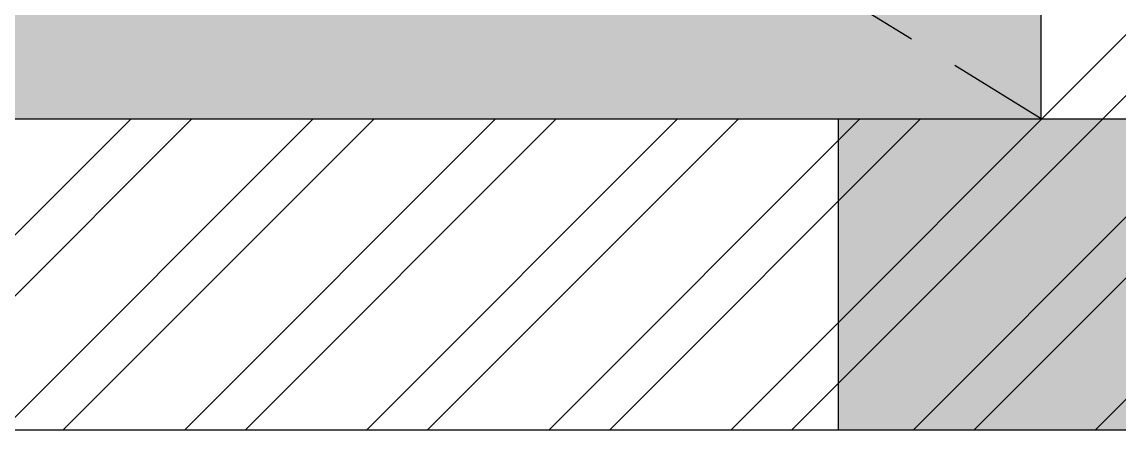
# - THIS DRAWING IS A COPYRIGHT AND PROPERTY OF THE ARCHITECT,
# Model space of a CAD drawing. Header units: millimetres. Extents: x -620 to 17580, y -3355 to 14690.
# Drawn here: x 7556 to 8367, y 0 to 302 of the extents above; entities that cross this region are included whole.
import ezdxf

# ---------------------------------------------------------------- set-up
doc = ezdxf.new("R2010")
doc.units = ezdxf.units.MM
doc.header["$LTSCALE"] = 150
doc.linetypes.add('DASHED', pattern=[0.75, 0.5, -0.25])
for name, color, linetype in [('ad-Column', 3, 'Continuous'), ('ad-Column Hatch', 125, 'Continuous'), ('ad-Elevation 10', 8, 'Continuous'), ('ad-Furniture', 8, 'Continuous'), ('ad-Toilet fixtures', 8, 'Continuous'), ('ad-Wall', 240, 'Continuous'), ('ad-Wall hatch', 8, 'Continuous')]:
    doc.layers.add(name, color=color, linetype=linetype)

# ---------------------------------------------------------------- blocks, each defined once
blk = doc.blocks.new('zw$42B5')
at = {"layer": 'ad-Wall hatch', "transparency": 33554610}
h = blk.add_hatch(dxfattribs=at)
h.set_pattern_fill('ANSI32', color=256, scale=10)
h.set_pattern_definition([(45, (-1040635.14, 674820.02), (-67.351921, 67.351921), []), (45, (-1040590.24, 674820.02), (-67.351921, 67.351921), [])])
h.paths.add_polyline_path([(12120, 13620), (12120, 10220), (11890, 10220), (11890, 13390), (7240, 13390), (7240, 8645), (4245, 8645), (4245, 8875), (4445, 8875), (4445, 9370), (4560, 9370), (4560, 8760), (7010, 8760), (7010, 10500), (6360, 10500), (6360, 10615), (7010, 10615), (7010, 13390), (4560, 13390), (4560, 10615), (5560, 10615), (5560, 10500), (4445, 10500), (4445, 13390), (230, 13390), (230, 8875), (3345, 8875), (3345, 8645), (3060, 8645), (3060, 4745), (3345, 4745), (3345, 4515), (230, 4515), (230, 230), (4995, 230), (4995, 3130), (6060, 3130), (6060, 3015), (5110, 3015), (5110, 230), (8310, 230), (8310, 3015), (6860, 3015), (6860, 3130), (8310, 3130), (8310, 4630), (5110, 4630), (5110, 3930), (4995, 3930), (4995, 4515), (4245, 4515), (4245, 4745), (8540, 4745), (8540, 230), (9240, 230), (9240, 0), (0, 0), (0, 4745), (2830, 4745), (2830, 8645), (0, 8645), (0, 13620)])
at = {"layer": 'ad-Wall'}
for points in [[(4995, 3130), (6060, 3130), (6060, 3015), (5110, 3015), (5110, 230), (8310, 230), (8310, 3015), (6860, 3015), (6860, 3130), (8310, 3130), (8310, 4630), (5110, 4630), (5110, 3930), (4995, 3930)], [(9240, 0), (0, 0), (0, 4745), (2830, 4745), (2830, 8645), (0, 8645), (0, 13620), (12120, 13620)]]:
    blk.add_lwpolyline(points, dxfattribs=at)
blk = doc.blocks.new('zw$6AA0')
at = {"layer": 'ad-Column Hatch', "transparency": 33554687}
h = blk.add_hatch(color=256, dxfattribs=at)
h.dxf.hatch_style = 1
h.paths.add_polyline_path([(0, -230), (380, -230), (380, 0), (0, 0)])
at = {"layer": 'ad-Column'}
blk.add_lwpolyline([(0, -230), (380, -230), (380, 0), (0, 0)], close=True, dxfattribs=at)
blk = doc.blocks.new('1625E_Columns')
at = {"layer": 'ad-Column', "xscale": -1, "rotation": 180}
blk.add_blockref('zw$6AA0', (8160, 0), dxfattribs=at)
blk = doc.blocks.new('A$Cfbd26d3a')
at = {"transparency": 33554559}
h = blk.add_hatch(color=256, dxfattribs=at)
h.dxf.hatch_style = 1
h.set_gradient(color1=(153, 204, 0), color2=(63, 127, 0), name='INVSPHERICAL')
h.paths.add_polyline_path([(0, 960), (-1565, 960), (-1565, 0), (0, 0)])
at = {"layer": 'ad-Elevation 10', "linetype": 'DASHED'}
blk.add_lwpolyline([(0, 0), (-1565, 960)], dxfattribs=at)
at = {"layer": 'ad-Toilet fixtures'}
blk.add_lwpolyline([(0, 960), (-1565, 960), (-1565, 0), (0, 0)], close=True, dxfattribs=at)
blk = doc.blocks.new('zw$2927')
blk.add_blockref('A$Cfbd26d3a', (-3810, -13390))

msp = doc.modelspace()

# ---------------------------------------------------------------- block references
at = {"layer": 'ad-Furniture'}
msp.add_blockref('zw$2927', (12120, 13620), dxfattribs=at)

# ---------------------------------------------------------------- next in the draw order: block references
at = {"layer": 'ad-Wall'}
msp.add_blockref('zw$42B5', (0, 0), dxfattribs=at)

# ---------------------------------------------------------------- next in the draw order: block references
msp.add_blockref('1625E_Columns', (0, 0))

doc.saveas('drawing.dxf')
